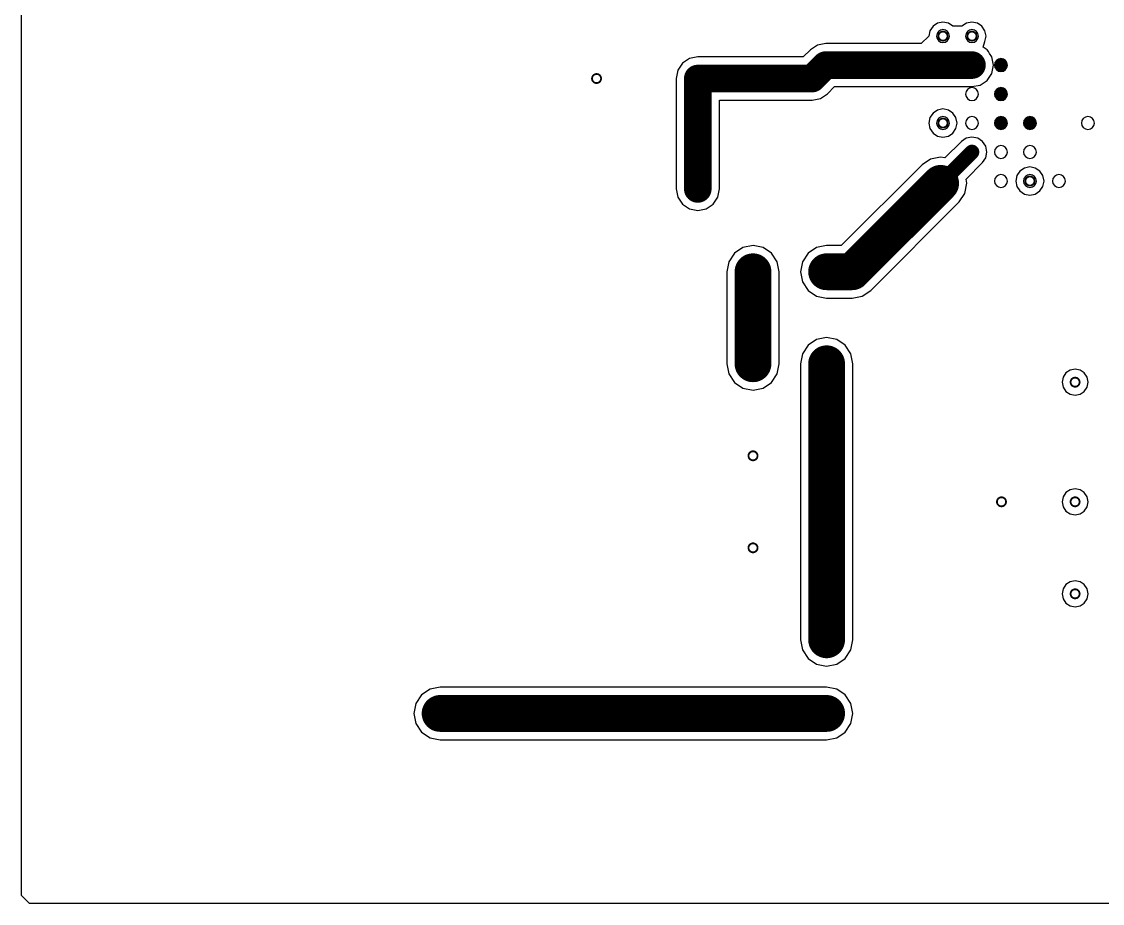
# Model space of a CAD drawing. Header units: inches. Extents: x 34.9 to 61.7, y 10.8 to 35.8.
# Drawn here: x 34.9 to 49.81, y 10.77 to 22.94 of the extents above; entities that cross this region are included whole.
import ezdxf

# ---------------------------------------------------------------- set-up
doc = ezdxf.new("R2010")
doc.units = ezdxf.units.IN
doc.header["$MEASUREMENT"] = 0
doc.layers.add('metal3', color=40, linetype='Continuous')

msp = doc.modelspace()

# ---------------------------------------------------------------- linework, layer by layer
at = {"layer": 'metal3'}
for p, q in [((34.89895056294756, 10.8816032400434), (34.89895056294756, 35.7709591000434)), ((47.47637270294757, 22.8802889200434), (47.43424680294757, 22.8172435800434)), ((47.53941804294756, 22.9224148200434), (47.47637270294757, 22.8802889200434)), ((47.61378670294756, 22.93720778004339), (47.53941804294756, 22.9224148200434)), ((47.68815536294757, 22.9224148200434), (47.61378670294756, 22.93720778004339)), ((47.75119816294756, 22.8802889200434), (47.68815536294757, 22.9224148200434)), ((47.87638968294756, 22.8802889200434), (47.75119816294756, 22.8802889200434)), ((47.93943502294756, 22.9224148200434), (47.87638968294756, 22.8802889200434)), ((48.01380368294757, 22.93720778004339), (47.93943502294756, 22.9224148200434)), ((48.08817234294757, 22.9224148200434), (48.01380368294757, 22.93720778004339)), ((48.15121768294756, 22.8802889200434), (48.08817234294757, 22.9224148200434)), ((48.19334358294756, 22.8172435800434), (48.15121768294756, 22.8802889200434)), ((47.41945384294756, 22.7428774600434), (47.31172228294757, 22.64068056004339)), ((47.43424680294757, 22.8172435800434), (47.41945384294756, 22.7428774600434)), ((48.20813654294757, 22.74287492004341), (48.19334358294756, 22.8172435800434)), ((48.19334612294756, 22.6685062600434), (48.20813654294757, 22.74287492004341)), ((45.78454220294756, 22.5534493400434), (45.68622388294757, 22.45513356004339)), ((45.88116126294757, 22.6180110600434), (45.78454220294756, 22.5534493400434)), ((45.99513360294756, 22.64068056004339), (45.88116126294757, 22.6180110600434)), ((47.31172228294757, 22.64068056004339), (45.99513360294756, 22.64068056004339)), ((48.16778864294757, 22.59127756004339), (48.19334612294756, 22.6685062600434)), ((48.22439762294756, 22.5534518800434), (48.16778864294757, 22.59127756004339)), ((48.24098636294757, 22.5286233800434), (48.22439762294756, 22.5534518800434)), ((48.24099144294756, 22.52861830004341), (48.24098636294757, 22.5286233800434)), ((48.25683088294757, 22.50490740004339), (48.24099144294756, 22.52861830004341)), ((44.11633116294756, 22.4324640600434), (44.01971210294757, 22.3679023400434)), ((44.23030350294756, 22.45513356004339), (44.11633116294756, 22.4324640600434)), ((45.68622388294757, 22.45513356004339), (44.23030350294756, 22.45513356004339)), ((48.28895680294757, 22.45683028004341), (48.25683088294757, 22.50490740004339)), ((48.31162630294757, 22.3428579400434), (48.28895680294757, 22.45683028004341)), ((43.95515038294756, 22.27128328004341), (43.93248088294757, 22.1573109400434)), ((44.01971210294757, 22.3679023400434), (43.95515038294756, 22.27128328004341)), ((48.22439508294757, 22.1322665400434), (48.28895680294757, 22.2288856000434)), ((48.28895680294757, 22.2288856000434), (48.31162630294757, 22.3428579400434)), ((43.93248088294757, 22.1573109400434), (43.93248088294757, 20.6333109400434)), ((48.12777602294757, 22.0677048200434), (48.22439508294757, 22.1322665400434)), ((45.92355894294757, 21.8821578200434), (46.02018054294757, 21.9467195400434)), ((46.02018054294757, 21.9467195400434), (46.11849378294757, 22.0450353200434)), ((46.11849378294757, 22.0450353200434), (48.01380368294757, 22.0450353200434)), ((48.01380368294757, 22.0450353200434), (48.12777602294757, 22.0677048200434)), ((44.52812612294757, 20.6333109400434), (44.52812612294757, 21.8594883200434)), ((44.52812612294757, 21.8594883200434), (45.80958660294756, 21.8594883200434)), ((45.80958660294756, 21.8594883200434), (45.92355894294757, 21.8821578200434)), ((47.47640826294757, 21.6802760800434), (47.43428236294757, 21.6172307400434)), ((47.53945360294756, 21.7224019800434), (47.47640826294757, 21.6802760800434)), ((47.61382226294756, 21.73719494004339), (47.53945360294756, 21.7224019800434)), ((47.68819092294757, 21.7224019800434), (47.61382226294756, 21.73719494004339)), ((47.75123626294757, 21.6802760800434), (47.68819092294757, 21.7224019800434)), ((47.79336216294756, 21.6172307400434), (47.75123626294757, 21.6802760800434)), ((47.43428236294757, 21.6172307400434), (47.41948940294756, 21.54286208004339)), ((47.41948940294756, 21.54286208004339), (47.43428236294757, 21.4684934200434)), ((47.80815512294757, 21.54286208004339), (47.79336216294756, 21.6172307400434)), ((47.79336216294756, 21.4684934200434), (47.80815512294757, 21.54286208004339)), ((47.43428236294757, 21.4684934200434), (47.47640826294757, 21.4054480800434)), ((47.47640826294757, 21.4054480800434), (47.53945360294756, 21.3633221800434)), ((47.53945360294756, 21.3633221800434), (47.61382226294756, 21.3485292200434)), ((47.61382226294756, 21.3485292200434), (47.68819092294757, 21.3633221800434)), ((47.68819092294757, 21.3633221800434), (47.75123626294757, 21.4054480800434)), ((47.75123626294757, 21.4054480800434), (47.79336216294756, 21.4684934200434)), ((47.93451758294756, 21.33428998004339), (47.86730410294757, 21.2893802400434)), ((48.01380368294757, 21.35006338004339), (47.93451758294756, 21.33428998004339)), ((48.09308978294757, 21.33428998004339), (48.01380368294757, 21.35006338004339)), ((48.16030326294756, 21.2893802400434), (48.09308978294757, 21.33428998004339)), ((47.86730410294757, 21.2893802400434), (47.63979630294757, 21.0618699000434)), ((48.20521300294756, 21.22216676004339), (48.16030326294756, 21.2893802400434)), ((48.22098640294756, 21.1428806600434), (48.20521300294756, 21.22216676004339)), ((47.44301996294756, 21.0458120200434), (47.32539256294757, 20.9672193400434)), ((47.58176746294757, 21.0734142000434), (47.44301996294756, 21.0458120200434)), ((47.63979630294757, 21.0618699000434), (47.58176746294757, 21.0734142000434)), ((48.16030326294756, 20.99638108004339), (48.20521300294756, 21.0635945600434)), ((48.20521300294756, 21.0635945600434), (48.22098640294756, 21.1428806600434)), ((47.32539256294757, 20.9672193400434), (46.21105138294756, 19.8528781600434)), ((47.93279292294757, 20.76887328004339), (48.16030326294756, 20.99638108004339)), ((48.73946644294756, 20.92240358004339), (48.67642110294757, 20.88027768004341)), ((48.81383510294756, 20.9371965400434), (48.73946644294756, 20.92240358004339)), ((48.88820376294757, 20.92240358004339), (48.81383510294756, 20.9371965400434)), ((48.95124910294757, 20.88027768004341), (48.88820376294757, 20.92240358004339)), ((47.94433722294757, 20.7108444400434), (47.93279292294757, 20.76887328004339)), ((48.63429520294757, 20.8172323400434), (48.61950224294756, 20.7428636800434)), ((48.61950224294756, 20.7428636800434), (48.63429520294757, 20.66849502004339)), ((48.67642110294757, 20.88027768004341), (48.63429520294757, 20.8172323400434)), ((48.99337500294757, 20.8172323400434), (48.95124910294757, 20.88027768004341)), ((49.00816796294757, 20.7428636800434), (48.99337500294757, 20.8172323400434)), ((48.99337500294757, 20.66849502004339), (49.00816796294757, 20.7428636800434)), ((43.93248088294757, 20.6333109400434), (43.95515038294756, 20.5193386000434)), ((44.50545662294756, 20.5193386000434), (44.52812612294757, 20.6333109400434)), ((47.91673504294756, 20.57209694004339), (47.94433722294757, 20.7108444400434)), ((48.63429520294757, 20.66849502004339), (48.67642110294757, 20.60544968004339)), ((48.67642110294757, 20.60544968004339), (48.73946644294756, 20.5633237800434)), ((48.88820376294757, 20.5633237800434), (48.95124910294757, 20.60544968004339)), ((48.95124910294757, 20.60544968004339), (48.99337500294757, 20.66849502004339)), ((43.95515038294756, 20.5193386000434), (44.01971210294757, 20.4227195400434)), ((44.44089490294756, 20.4227195400434), (44.50545662294756, 20.5193386000434)), ((46.61760886294756, 19.2339360400434), (47.83814236294756, 20.45446954004341)), ((47.83814236294756, 20.45446954004341), (47.91673504294756, 20.57209694004339)), ((48.73946644294756, 20.5633237800434), (48.81383510294756, 20.5485308200434)), ((48.81383510294756, 20.5485308200434), (48.88820376294757, 20.5633237800434)), ((44.01971210294757, 20.4227195400434), (44.11633116294756, 20.3581578200434)), ((44.11633116294756, 20.3581578200434), (44.23030350294756, 20.3354883200434)), ((44.23030350294756, 20.3354883200434), (44.34427584294757, 20.3581578200434)), ((44.34427584294757, 20.3581578200434), (44.44089490294756, 20.4227195400434)), ((44.99230350294756, 19.8528781600434), (44.85355600294757, 19.8252785200434)), ((45.13105100294757, 19.8252785200434), (44.99230350294756, 19.8528781600434)), ((46.00830350294757, 19.8528781600434), (45.86955600294756, 19.8252785200434)), ((46.21105138294756, 19.8528781600434), (46.00830350294757, 19.8528781600434)), ((44.73592860294757, 19.7466858400434), (44.65733592294757, 19.62905844004339)), ((44.85355600294757, 19.8252785200434), (44.73592860294757, 19.7466858400434)), ((45.24867840294756, 19.7466858400434), (45.13105100294757, 19.8252785200434)), ((45.32727108294756, 19.62905844004339), (45.24867840294756, 19.7466858400434)), ((45.75192860294757, 19.7466858400434), (45.67333592294757, 19.62905844004339)), ((45.86955600294756, 19.8252785200434), (45.75192860294757, 19.7466858400434)), ((44.65733592294757, 19.62905844004339), (44.62973628294756, 19.4903109400434)), ((45.35487072294757, 19.4903109400434), (45.32727108294756, 19.62905844004339)), ((45.67333592294757, 19.62905844004339), (45.64573628294757, 19.4903109400434)), ((44.62973628294756, 19.4903109400434), (44.62973628294756, 18.2203109400434)), ((45.35487072294757, 18.2203109400434), (45.35487072294757, 19.4903109400434)), ((45.64573628294757, 19.4903109400434), (45.67333592294757, 19.35156344004339)), ((45.67333592294757, 19.35156344004339), (45.75192860294757, 19.2339360400434)), ((45.75192860294757, 19.2339360400434), (45.86955600294756, 19.1553433600434)), ((45.86955600294756, 19.1553433600434), (46.00830350294757, 19.1277437200434)), ((46.00830350294757, 19.1277437200434), (46.36122126294757, 19.1277437200434)), ((46.36122126294757, 19.1277437200434), (46.36123396294757, 19.1277411800434)), ((46.36123396294757, 19.1277411800434), (46.49998146294756, 19.1553433600434)), ((46.49998146294756, 19.1553433600434), (46.61760886294756, 19.2339360400434)), ((45.86955600294756, 18.5552785200434), (45.75192860294757, 18.4766858400434)), ((46.00830350294757, 18.58287816004339), (45.86955600294756, 18.5552785200434)), ((46.14705100294756, 18.5552785200434), (46.00830350294757, 18.58287816004339)), ((46.26467840294757, 18.4766858400434), (46.14705100294756, 18.5552785200434)), ((45.67333592294757, 18.3590584400434), (45.64573628294757, 18.2203109400434)), ((45.75192860294757, 18.4766858400434), (45.67333592294757, 18.3590584400434)), ((46.34327108294757, 18.3590584400434), (46.26467840294757, 18.4766858400434)), ((46.37087072294757, 18.2203109400434), (46.34327108294757, 18.3590584400434)), ((44.62973628294756, 18.2203109400434), (44.65733592294757, 18.0815634400434)), ((45.32727108294756, 18.0815634400434), (45.35487072294757, 18.2203109400434)), ((45.64573628294757, 18.2203109400434), (45.64573628294757, 16.95031094004339)), ((46.37087072294757, 16.95031094004339), (46.37087072294757, 18.2203109400434)), ((44.65733592294757, 18.0815634400434), (44.73592860294757, 17.96393604004339)), ((45.24867840294756, 17.96393604004339), (45.32727108294756, 18.0815634400434)), ((49.30998346294757, 18.0936309800434), (49.27095128294756, 18.0352160600434)), ((49.36839838294756, 18.13266316004339), (49.30998346294757, 18.0936309800434)), ((49.43730350294757, 18.14636900004339), (49.36839838294756, 18.13266316004339)), ((49.50620862294757, 18.13266316004339), (49.43730350294757, 18.14636900004339)), ((49.56462354294757, 18.0936309800434), (49.50620862294757, 18.13266316004339)), ((49.60365572294756, 18.0352160600434), (49.56462354294757, 18.0936309800434)), ((44.73592860294757, 17.96393604004339), (44.85355600294757, 17.88534336004339)), ((45.13105100294757, 17.88534336004339), (45.24867840294756, 17.96393604004339)), ((49.27095128294756, 18.0352160600434), (49.25724544294756, 17.9663109400434)), ((49.25724544294756, 17.9663109400434), (49.27095128294756, 17.8974058200434)), ((49.61736156294756, 17.9663109400434), (49.60365572294756, 18.0352160600434)), ((49.60365572294756, 17.8974058200434), (49.61736156294756, 17.9663109400434)), ((44.85355600294757, 17.88534336004339), (44.99230350294756, 17.8577437200434)), ((44.99230350294756, 17.8577437200434), (45.13105100294757, 17.88534336004339)), ((49.27095128294756, 17.8974058200434), (49.30998346294757, 17.8389909000434)), ((49.30998346294757, 17.8389909000434), (49.36839838294756, 17.79995872004339)), ((49.36839838294756, 17.79995872004339), (49.43730350294757, 17.78625288004339)), ((49.43730350294757, 17.78625288004339), (49.50620862294757, 17.79995872004339)), ((49.50620862294757, 17.79995872004339), (49.56462354294757, 17.8389909000434)), ((49.56462354294757, 17.8389909000434), (49.60365572294756, 17.8974058200434)), ((45.64573628294757, 16.95031094004339), (45.64573628294757, 15.6803109400434)), ((46.37087072294757, 15.6803109400434), (46.37087072294757, 16.95031094004339)), ((49.30998346294757, 16.4426309800434), (49.27095128294756, 16.3842160600434)), ((49.36839838294756, 16.4816631600434), (49.30998346294757, 16.4426309800434)), ((49.43730350294757, 16.4953690000434), (49.36839838294756, 16.4816631600434)), ((49.50620862294757, 16.4816631600434), (49.43730350294757, 16.4953690000434)), ((49.56462354294757, 16.4426309800434), (49.50620862294757, 16.4816631600434)), ((49.60365572294756, 16.3842160600434), (49.56462354294757, 16.4426309800434)), ((49.27095128294756, 16.3842160600434), (49.25724544294756, 16.3153109400434)), ((49.25724544294756, 16.3153109400434), (49.27095128294756, 16.24640582004339)), ((49.61736156294756, 16.3153109400434), (49.60365572294756, 16.3842160600434)), ((49.60365572294756, 16.24640582004339), (49.61736156294756, 16.3153109400434)), ((49.27095128294756, 16.24640582004339), (49.30998346294757, 16.1879909000434)), ((49.30998346294757, 16.1879909000434), (49.36839838294756, 16.1489587200434)), ((49.36839838294756, 16.1489587200434), (49.43730350294757, 16.1352528800434)), ((49.43730350294757, 16.1352528800434), (49.50620862294757, 16.1489587200434)), ((49.50620862294757, 16.1489587200434), (49.56462354294757, 16.1879909000434)), ((49.56462354294757, 16.1879909000434), (49.60365572294756, 16.24640582004339)), ((45.64573628294757, 15.6803109400434), (45.64573628294757, 14.4103109400434)), ((46.37087072294757, 14.4103109400434), (46.37087072294757, 15.6803109400434)), ((49.43730350294757, 15.2253690000434), (49.36839838294756, 15.2116631600434)), ((49.50620862294757, 15.2116631600434), (49.43730350294757, 15.2253690000434)), ((49.27095128294756, 15.1142160600434), (49.25724544294756, 15.04531094004339)), ((49.30998346294757, 15.17263098004339), (49.27095128294756, 15.1142160600434)), ((49.36839838294756, 15.2116631600434), (49.30998346294757, 15.17263098004339)), ((49.56462354294757, 15.17263098004339), (49.50620862294757, 15.2116631600434)), ((49.60365572294756, 15.1142160600434), (49.56462354294757, 15.17263098004339)), ((49.61736156294756, 15.04531094004339), (49.60365572294756, 15.1142160600434)), ((49.25724544294756, 15.04531094004339), (49.27095128294756, 14.9764058200434)), ((49.27095128294756, 14.9764058200434), (49.30998346294757, 14.91799090004339)), ((49.30998346294757, 14.91799090004339), (49.36839838294756, 14.8789587200434)), ((49.50620862294757, 14.8789587200434), (49.56462354294757, 14.91799090004339)), ((49.56462354294757, 14.91799090004339), (49.60365572294756, 14.9764058200434)), ((49.60365572294756, 14.9764058200434), (49.61736156294756, 15.04531094004339)), ((49.36839838294756, 14.8789587200434), (49.43730350294757, 14.8652528800434)), ((49.43730350294757, 14.8652528800434), (49.50620862294757, 14.8789587200434)), ((45.64573628294757, 14.4103109400434), (45.67333592294757, 14.27156344004339)), ((46.34327108294757, 14.27156344004339), (46.37087072294757, 14.4103109400434)), ((45.67333592294757, 14.27156344004339), (45.75192860294757, 14.1539360400434)), ((46.26467840294757, 14.1539360400434), (46.34327108294757, 14.27156344004339)), ((45.75192860294757, 14.1539360400434), (45.86955600294756, 14.07534336004341)), ((45.86955600294756, 14.07534336004341), (46.00830350294757, 14.0477437200434)), ((46.00830350294757, 14.0477437200434), (46.14705100294756, 14.07534336004341)), ((46.14705100294756, 14.07534336004341), (46.26467840294757, 14.1539360400434)), ((40.53555600294757, 13.72927852004339), (40.41792860294757, 13.65068584004339)), ((40.67430350294757, 13.7568781600434), (40.53555600294757, 13.72927852004339)), ((46.00830350294757, 13.7568781600434), (40.67430350294757, 13.7568781600434)), ((46.14705100294756, 13.72927852004339), (46.00830350294757, 13.7568781600434)), ((46.26467840294757, 13.65068584004339), (46.14705100294756, 13.72927852004339)), ((40.41792860294757, 13.65068584004339), (40.33933592294757, 13.5330584400434)), ((46.34327108294757, 13.5330584400434), (46.26467840294757, 13.65068584004339)), ((40.33933592294757, 13.5330584400434), (40.31173628294756, 13.3943109400434)), ((46.37087072294757, 13.3943109400434), (46.34327108294757, 13.5330584400434)), ((40.31173628294756, 13.3943109400434), (40.33933592294757, 13.2555634400434)), ((46.34327108294757, 13.2555634400434), (46.37087072294757, 13.3943109400434)), ((40.33933592294757, 13.2555634400434), (40.41792860294757, 13.1379360400434)), ((40.41792860294757, 13.1379360400434), (40.53555600294757, 13.0593433600434)), ((46.14705100294756, 13.0593433600434), (46.26467840294757, 13.1379360400434)), ((46.26467840294757, 13.1379360400434), (46.34327108294757, 13.2555634400434)), ((40.53555600294757, 13.0593433600434), (40.67430350294757, 13.03174372004339)), ((40.67430350294757, 13.03174372004339), (46.00830350294757, 13.03174372004339)), ((46.00830350294757, 13.03174372004339), (46.14705100294756, 13.0593433600434)), ((35.00779718294757, 10.7727566200434), (34.89895056294756, 10.8816032400434)), ((61.74753034294757, 10.7727566200434), (35.00779718294757, 10.7727566200434))]:
    msp.add_line(p, q, dxfattribs=at)
for points in [[(47.70278576294757, 22.74287492004341, 1), (47.52478764294757, 22.74287492004341, 1)], [(48.10280274294756, 22.74287492004341, 1), (47.92480462294756, 22.74287492004341, 1)], [(48.10280274294756, 22.3428579400434, 1), (47.92480462294756, 22.3428579400434, 1)], [(48.50281972294756, 22.3428579400434, 1), (48.32482160294757, 22.3428579400434, 1)], [(48.10283830294756, 21.9428790600434, 1), (47.92484018294756, 21.9428790600434, 1)], [(48.50278162294757, 21.9428765200434, 1), (48.32478350294757, 21.9428765200434, 1)], [(47.70282132294757, 21.54286208004339, 1), (47.52482320294757, 21.54286208004339, 1)], [(48.10280274294756, 21.54289764004339, 1), (47.92480462294756, 21.54289764004339, 1)], [(48.50281718294757, 21.5429001800434, 1), (48.32481906294757, 21.5429001800434, 1)], [(48.90279860294757, 21.54286208004339, 1), (48.72480048294757, 21.54286208004339, 1)], [(49.70279700294756, 21.54289764004339, 1), (49.52479888294756, 21.54289764004339, 1)], [(48.10280274294756, 21.1428806600434, 1), (47.92480462294756, 21.1428806600434, 1)], [(48.50281972294756, 21.1428806600434, 1), (48.32482160294757, 21.1428806600434, 1)], [(48.90283416294757, 21.1428806600434, 1), (48.72483604294757, 21.1428806600434, 1)], [(48.50281972294756, 20.7428636800434, 1), (48.32482160294757, 20.7428636800434, 1)], [(48.90283416294757, 20.7428636800434, 1), (48.72483604294757, 20.7428636800434, 1)], [(49.30281558294756, 20.7428992400434, 1), (49.12481746294756, 20.7428992400434, 1)]]:
    msp.add_lwpolyline(points, format="xyb", close=True, dxfattribs=at)
for points, const_width in [([(47.67628594294757, 22.74287492004341, 1), (47.55128746294757, 22.74287492004341, 1)], 0.02499868), ([(48.07630292294756, 22.74287492004341, 1), (47.95130444294756, 22.74287492004341, 1)], 0.02499868), ([(46.09038360294757, 22.3428579400434, 1), (45.89988360294757, 22.3428579400434, 1)], 0.1905), ([(46.09038360294757, 22.3428579400434, 1), (45.89988360294757, 22.3428579400434, 1)], 0.1905), ([(48.10905368294756, 22.3428579400434, 1), (47.91855368294756, 22.3428579400434, 1)], 0.1905), ([(48.45826812294757, 22.3428579400434, 1), (48.36936812294756, 22.3428579400434, 1)], 0.08889999999999999), ([(48.45827066294757, 22.3428579400434, 1), (48.36937066294756, 22.3428579400434, 1)], 0.08889999999999999), ([(42.89580274294757, 22.1573109400434, 1), (42.77080426294756, 22.1573109400434, 1)], 0.02499868), ([(44.32555350294757, 22.1573109400434, 1), (44.13505350294757, 22.1573109400434, 1)], 0.1905), ([(44.32555350294757, 22.1573109400434, 1), (44.13505350294757, 22.1573109400434, 1)], 0.1905), ([(44.29280274294757, 22.1573109400434, 1), (44.16780426294757, 22.1573109400434, 1)], 0.02499868), ([(45.90483660294757, 22.1573109400434, 1), (45.71433660294757, 22.1573109400434, 1)], 0.1905), ([(45.90483660294757, 22.1573109400434, 1), (45.71433660294757, 22.1573109400434, 1)], 0.1905), ([(48.45823002294756, 21.9428790600434, 1), (48.36933002294757, 21.9428790600434, 1)], 0.08889999999999999), ([(48.45823256294757, 21.9428765200434, 1), (48.36933256294756, 21.9428765200434, 1)], 0.08889999999999999), ([(48.45826558294756, 21.54289764004339, 1), (48.36936558294757, 21.54289764004339, 1)], 0.08889999999999999), ([(48.45826812294757, 21.5429001800434, 1), (48.36936812294756, 21.5429001800434, 1)], 0.08889999999999999), ([(48.45826812294757, 21.5429001800434, 1), (48.36936812294756, 21.5429001800434, 1)], 0.08889999999999999), ([(48.45830622294757, 21.54286208004339, 1), (48.36940622294756, 21.54286208004339, 1)], 0.08889999999999999), ([(48.85824954294756, 21.54286208004339, 1), (48.76934954294757, 21.54286208004339, 1)], 0.08889999999999999), ([(48.85828510294756, 21.54289764004339, 1), (48.76938510294757, 21.54289764004339, 1)], 0.08889999999999999), ([(47.67632150294757, 21.54286208004339, 1), (47.55132302294757, 21.54286208004339, 1)], 0.02499868), ([(48.06460368294756, 21.1428806600434, 1), (47.96300368294757, 21.1428806600434, 1)], 0.1016), ([(47.70876746294756, 20.7108444400434, 1), (47.45476746294757, 20.7108444400434, 1)], 0.254), ([(44.32555350294757, 20.6333109400434, 1), (44.13505350294757, 20.6333109400434, 1)], 0.1905), ([(47.63256746294756, 20.7108444400434, 1), (47.53096746294757, 20.7108444400434, 1)], 0.1016), ([(48.87633434294757, 20.7428636800434, 1), (48.75133586294757, 20.7428636800434, 1)], 0.02499868), ([(44.29280274294757, 20.6333109400434, 1), (44.16780426294757, 20.6333109400434, 1)], 0.02499868), ([(45.11930350294756, 19.4903109400434, 1), (44.86530350294757, 19.4903109400434, 1)], 0.254), ([(46.13530350294756, 19.4903109400434, 1), (45.88130350294756, 19.4903109400434, 1)], 0.254), ([(46.48823396294756, 19.4903109400434, 1), (46.23423396294757, 19.4903109400434, 1)], 0.254), ([(46.48823396294756, 19.4903109400434, 1), (46.23423396294757, 19.4903109400434, 1)], 0.254), ([(45.05480274294757, 19.4903109400434, 1), (44.92980426294757, 19.4903109400434, 1)], 0.02499868), ([(46.07080274294756, 19.4903109400434, 1), (45.94580426294756, 19.4903109400434, 1)], 0.02499868), ([(45.11930350294756, 18.2203109400434, 1), (44.86530350294757, 18.2203109400434, 1)], 0.254), ([(46.13530350294756, 18.2203109400434, 1), (45.88130350294756, 18.2203109400434, 1)], 0.254), ([(45.05480274294757, 18.2203109400434, 1), (44.92980426294757, 18.2203109400434, 1)], 0.02499868), ([(46.07080274294756, 18.2203109400434, 1), (45.94580426294756, 18.2203109400434, 1)], 0.02499868), ([(49.49980274294757, 17.9663109400434, 1), (49.37480426294756, 17.9663109400434, 1)], 0.02499868), ([(49.49980274294757, 17.9663109400434, 1), (49.37480426294756, 17.9663109400434, 1)], 0.02499868), ([(46.13530350294756, 16.95031094004339, 1), (45.88130350294756, 16.95031094004339, 1)], 0.254), ([(46.13530350294756, 16.95031094004339, 1), (45.88130350294756, 16.95031094004339, 1)], 0.254), ([(45.05480274294757, 16.95031094004339, 1), (44.92980426294757, 16.95031094004339, 1)], 0.02499868), ([(46.07080274294756, 16.95031094004339, 1), (45.94580426294756, 16.95031094004339, 1)], 0.02499868), ([(48.48380274294756, 16.3153109400434, 1), (48.35880426294757, 16.3153109400434, 1)], 0.02499868), ([(49.49980274294757, 16.3153109400434, 1), (49.37480426294756, 16.3153109400434, 1)], 0.02499868), ([(49.49980274294757, 16.3153109400434, 1), (49.37480426294756, 16.3153109400434, 1)], 0.02499868), ([(46.13530350294756, 15.6803109400434, 1), (45.88130350294756, 15.6803109400434, 1)], 0.254), ([(46.13530350294756, 15.6803109400434, 1), (45.88130350294756, 15.6803109400434, 1)], 0.254), ([(45.05480274294757, 15.6803109400434, 1), (44.92980426294757, 15.6803109400434, 1)], 0.02499868), ([(46.07080274294756, 15.6803109400434, 1), (45.94580426294756, 15.6803109400434, 1)], 0.02499868), ([(49.49980274294757, 15.04531094004339, 1), (49.37480426294756, 15.04531094004339, 1)], 0.02499868), ([(49.49980274294757, 15.04531094004339, 1), (49.37480426294756, 15.04531094004339, 1)], 0.02499868), ([(46.13530350294756, 14.4103109400434, 1), (45.88130350294756, 14.4103109400434, 1)], 0.254), ([(46.07080274294756, 14.4103109400434, 1), (45.94580426294756, 14.4103109400434, 1)], 0.02499868), ([(40.80130350294756, 13.3943109400434, 1), (40.54730350294757, 13.3943109400434, 1)], 0.254), ([(46.13530350294756, 13.3943109400434, 1), (45.88130350294756, 13.3943109400434, 1)], 0.254), ([(40.73680274294756, 13.3943109400434, 1), (40.61180426294757, 13.3943109400434, 1)], 0.02499868), ([(46.07080274294756, 13.3943109400434, 1), (45.94580426294756, 13.3943109400434, 1)], 0.02499868)]:
    msp.add_lwpolyline(points, format="xyb", close=True, dxfattribs=dict(at, const_width=const_width))
for points, const_width in [([(45.99513360294756, 22.3428579400434), (45.80958660294756, 22.1573109400434)], 0.381), ([(48.01380368294757, 22.3428579400434), (45.99513360294756, 22.3428579400434)], 0.381), ([(48.41382066294757, 22.3428579400434), (48.41381812294756, 22.3428579400434)], 0.1778), ([(45.80958660294756, 22.1573109400434), (44.23030350294756, 22.1573109400434)], 0.381), ([(44.23030350294756, 22.1573109400434), (44.23030350294756, 20.6333109400434)], 0.381), ([(48.41378256294756, 21.9428765200434), (48.41378002294756, 21.9428790600434)], 0.1778), ([(48.41381812294756, 21.5429001800434), (48.41381558294756, 21.54289764004339)], 0.1778), ([(48.41385622294757, 21.54286208004339), (48.41381812294756, 21.5429001800434)], 0.1778), ([(48.81383510294756, 21.54289764004339), (48.81379954294756, 21.54286208004339)], 0.1778), ([(48.01380368294757, 21.1428806600434), (47.58176746294757, 20.7108444400434)], 0.2032), ([(47.58176746294757, 20.7108444400434), (46.36123396294757, 19.4903109400434)], 0.508), ([(44.99230350294756, 19.4903109400434), (44.99230350294756, 18.2203109400434)], 0.508), ([(46.36123396294757, 19.4903109400434), (46.00830350294757, 19.4903109400434)], 0.508), ([(46.00830350294757, 18.2203109400434), (46.00830350294757, 16.95031094004339)], 0.508), ([(46.00830350294757, 16.95031094004339), (46.00830350294757, 15.6803109400434)], 0.508), ([(46.00830350294757, 15.6803109400434), (46.00830350294757, 14.4103109400434)], 0.508), ([(46.00830350294757, 13.3943109400434), (40.67430350294757, 13.3943109400434)], 0.508)]:
    msp.add_lwpolyline(points, dxfattribs=dict(at, const_width=const_width))

doc.saveas('drawing.dxf')
